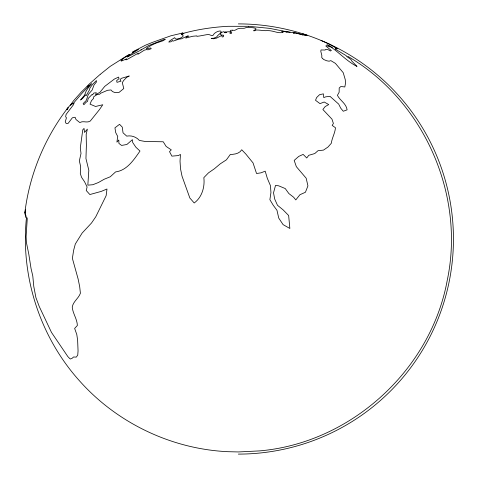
<?xml version="1.0" encoding="UTF-8"?>
<svg xmlns="http://www.w3.org/2000/svg" width="478" height="478" viewBox="0 0 478 478"><rect width="100%" height="100%" fill="white"/><g stroke="black" fill="none" stroke-linecap="round" stroke-linejoin="round"><path stroke-width="0.72" d="M26.415 218.129C20.375 277.168 40.534 338.185 80.555 382.006C117.929 423.49 172.122 449.123 227.904 451.692L238.343 451.949L259.213 450.921C350.344 443.297 430.672 370.492 447.199 280.544C465.458 194.642 423.729 100.499 347.817 56.35M70.26 105.369L73.415 100.924L81.182 92.17L87.677 85.825L87.121 86.835L91.8 83.608L88.215 87.856L86.165 91.101L84.475 95.277L80.573 100.004L82.586 98.432L85.634 94.799L86.177 95.737L89.458 89.906L89.96 87.952L92.744 84.188L96.407 80.567L96.454 81.977L94.064 84.899L92.14 90.079L88.322 94.417L86.249 100.482L83.136 103.589L83.877 104.742L86.177 102.202L87.54 101.408L88.191 98.432L92.099 94.417L92.541 94.919L93.861 93.037L96.305 92.72L95.594 94.781L99.986 92.254L104.754 86.369L114.35 79.073L118.616 77.083L119.004 78.667L116.638 80.657L117.002 82.33L121.024 81.194L119.984 79.922L121.185 78.386L129.269 75.978L126.628 77.406L123.593 80.543L122.308 82.712L123.784 88.538L119.016 92.427L115.132 92.618L112.467 91.585L111.016 89.96L107.544 90.294L100.918 93.12L99.555 94.256L97.446 94.363L93.724 96.729L93.616 98.372L91.459 100.667L90.049 104.162L95.552 106.48L102.782 104.748L99.484 109.576L90.252 121.071C86.739 123.348 83.321 120.372 79.808 122.571L75.996 119.518L75.094 117.247L72.345 117.803L68.151 123.342L66.119 123.455L65.253 121.717L66.448 117.815L65.635 116.763L66.101 114.415L73.457 104.76L74.084 103.081L70.869 104.491L68.127 107.49C44.663 137.885 29.481 174.613 24.85 212.74C24.396 214.455 25.943 214.843 26.069 216.146M24.85 212.74L25.597 209.77L25.609 217.382L26.607 216.97L27.264 218.583L26.099 236.64L26.386 242.418L28.782 254.051L31.052 268.534L32.791 275.979L33.783 286.447L35.91 297.573L39.262 306.529L51.499 332.443L67.882 356.648M67.5 108.327L66.502 109.761L67.195 109.307M67.709 108.046L68.127 107.49M217.831 35.509L216.594 37.021L213.57 38.264L211.156 38.336L213.487 38.784L216.588 38.12L221.78 35.426L222.151 36.973L223.471 36.704L223.692 35.276L221.434 34.96L220.161 34.195L221.368 32.498L223.794 31.656L224.845 32.779L226.423 32.57L224.774 32.056L228.813 31.745L230.647 32.241L229.918 33.388L231.334 33.568L231.746 31.996L230.038 31.381L230.605 30.269L232.547 30.216M218.105 35.193C226.339 28.674 215.399 30.706 213.373 34.87C212.889 36.818 209.908 34.553 208.372 34.446C204.5 34.924 201.065 35.916 196.99 36.328M71.228 104.825L72.674 103.296L73.415 103.26L82.515 92.672L88.711 86.231L88.842 85.419L87.91 85.466L88.735 84.522L100.099 74.443M67.29 109.217L67.661 108.87M67.751 108.781L68.133 108.44M100.302 74.305L110.251 66.334L127.578 55.388L129.556 54.48L122.541 58.925L120.868 60.288L122.38 59.75L121.191 61.154L126.628 58.866L125.887 59.852L126.927 59.571L138.279 53.148L137.801 54.337L144.356 50.148L146.662 49.604L148.037 49.826L150.863 48.87L151.221 48.427L150.594 47.967L146.471 48.864L146.627 48.17L150.815 45.577L155.529 43.319L162.902 40.815L165.269 39.375L163.255 39.788L148.467 45.631L141.303 49.748L140.926 49.598L141.297 49.903L127.196 57.085L127.058 56.792L128.946 55.472L138.536 49.407L132.292 52.347L134.103 51.134L145.396 45.237L152.285 42.434L170.825 35.814L182.829 32.958L181.73 33.346L183.905 33.352L181.281 34.297L182.847 34.171L182.028 34.918L183.044 35.103L182.954 36.537L180.26 38.216L176.782 39.077L175.348 38.873L174.697 37.666L170.186 40.546L168.764 42.052L170.909 41.795L172.456 40.427L172.905 41.192L178.939 39.13L181.389 38.832L187.896 35.796L188.828 36.232L186.486 36.973L185.727 38.079L192.73 36.256L196.852 35.88M181.562 33.824C196.649 29.54 212.25 27.18 227.904 26.308L248.739 26.308M248.775 26.308L269.586 28.357L290.08 32.432M294.597 32.898L286.477 31.59L287.141 32.199L282.522 31.148L281.727 31.309L282.098 31.679M305.209 35.276L306.326 35.617M303.972 34.285L302.759 33.992L306.01 35.157M304.002 34.225L307.163 35.205M302.873 34.685L293.994 32.594M306.619 35.42L302.233 34.5L303.01 35.025L295.762 32.976L293.271 32.964L293.773 33.209M303.805 34.96L304.372 35.133M321.055 40.439L329.587 44.227L337.331 48.804L335.114 47.961L336.231 48.959L335.448 49.21L346.233 55.681L346.55 56.344L350.912 59.445L351.653 60.885L357.012 66.442C346.186 60.963 338.424 51.546 328.308 45.273M328.643 45.135L329.043 45.314M282.265 31.763L282.767 32.014M294.119 32.659L294.508 32.857M283.185 32.223C278.584 34.058 273.291 30.389 267.507 30.61C264.489 30.992 259.626 29.875 256.083 30.024C254.433 31.273 251.858 31.058 255.401 29.732C258.759 27.467 247.789 27.306 246.164 27.527C244.025 29.062 240.942 27.724 238.468 28.62C236.395 28.955 235.224 31.034 232.911 30.204A5.628 1.159 -1.6 0 1 232.547 30.174M332.461 47.328L331.583 47.071M327 44.478L330.226 46.981L326.313 45.577L325.811 46.008L331.356 50.537L330.394 50.991L328.081 49.67L325.757 49.371L325.088 50.041L321.007 49.951L320.792 51.295L321.837 55.514L321.766 57.629L322.584 58.43M330.513 46.109L330.985 46.432M338.723 104.15L330.005 96.341L325.655 96.849L323.773 97.596L323.379 93.855L319.561 94.686L316.609 97.572L315.522 100.29L320.009 103.636L324.186 101.999L328.727 104.568L325.171 106.576L322.877 109.504L331.983 119.165L333.393 123.467L332.18 125.415L335.466 127.746C335.036 133.189 331.995 137.879 331.302 143.286L327.968 147.045L323.486 150.104L318.007 150.701L314.781 153.552L308.788 155.296L306.739 157.979L303.136 154.394L298.75 156.396L294.179 160.411L296.342 166.667L306.183 178.228L307.928 185.888L305.43 192.252L299.915 194.731L295.798 199.918L293.629 197.229L288.855 193.548L285.258 188.559L278.692 185.823L275.525 185.392L273.524 192.825L274.695 199.039L277.479 205.271L283.119 209.872L288.652 215.518L289.853 228.466L283.09 224.624L278.752 218.105L276.959 210.26L273.207 205.211L269.879 199.673L270.942 192.544L270.464 185.697L267.327 178.342L265.188 171.166L261.024 172.821L256.549 173.532L253.047 162.926L245.913 154.149L241.725 149.757C239.382 153.749 234.495 154.316 230.288 154.496L226.423 159.819L220.197 163.882L214.329 168.824L208.522 172.833L203.837 177.649C204.978 186.904 201.997 197.306 194.211 202.983L189.844 198.006L182.034 176.209L180.511 168.752L180.027 161.146L180.463 154.436L178.366 155.571L171.877 156.139L169.517 151.634L171.285 149.865L166.135 146.423L163.243 141.775L145.097 141.47L139.397 140.43C136.152 136.828 131.444 135.214 126.724 136.128L123.037 132.806L122.266 127.124L119.548 124.31L114.941 127.841L115.706 132.603L117.743 136.475L116.895 142.133L118.807 140.018L118.926 143.436L121.609 145.431L126.897 144.476L132.406 139.666L132.705 142.51L135.889 147.236L140 151.06C133.846 159.777 127.034 170.437 115.586 171.913L110.275 176.77L104.132 179.268L98.486 182.494L92.828 184.723L87.833 185.153L88.818 170.27L85.944 158.529L86.381 145.605L86.177 134.36L87.36 129.132L84.534 132.436L84.038 128.409L82.784 129.783L82.622 130.9L80.298 147.893L81.009 153.474L79.348 160.889L80.597 166.302L80.31 173.574L81.577 177.35L84.564 181.754L87.098 186.988L86.249 190.531L89.864 194.54L101.121 191.439L106.982 189.013L106.14 195.705L95.755 216.809L91.495 223.023L82.144 233.055L75.315 244.007L73.648 250.245L72.381 258.353L78.105 278.931L79.677 286.609L80.406 293.277C78.488 298.523 73.212 301.409 72.238 307.091C72.793 313.616 77.167 318.898 77.358 325.488L74.646 328.434L76.803 334.558L77.633 340.324L78.057 350.9L77.747 355.088L76.277 357.126L73.588 356.976L72.029 358.357L70.23 359.02M69.866 358.661L68.24 357.018M322.811 58.663L323.624 59.481L326.773 60.79L329.103 61.196L330.848 60.634L335.413 63.377L343.234 72.704L345.301 79.79L345.457 83.519L344.823 86.96L340.874 86.506L339.195 88.018L339.147 92.236L337.414 95.343C340.127 100.679 346.281 103.541 347.112 109.838L343.282 111.254L340.665 108.1L338.968 104.64M238.343 23.9A215.1 215.1 0 0 1 453.443 239A215.1 215.1 0 0 1 238.343 454.1"/></g></svg>
